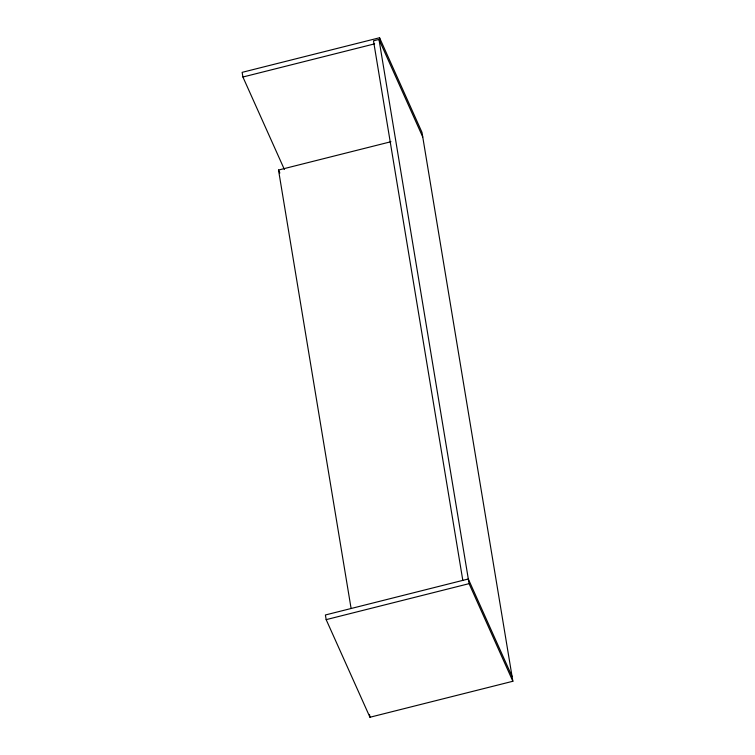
<?xml version="1.0" encoding="UTF-8"?>
<svg xmlns="http://www.w3.org/2000/svg" width="755" height="755" viewBox="0 0 755 755"><rect width="100%" height="100%" fill="white"/><g stroke="black" fill="none" stroke-linecap="round" stroke-linejoin="round"><path stroke-width="1.13" d="M512.088 676.603L468.308 578.991L325.396 614.976L326.169 619.638L369.95 717.25L512.862 681.265L421.988 132.38L379.557 37.75L242.138 72.348L242.912 77.01L284.39 169.488M422.762 137.042L378.982 39.43L373.489 40.808L462.815 580.369M242.912 77.01L374.65 43.847M351.075 608.341L278.51 170.035L390.948 141.723M326.169 619.638L469.082 583.653L512.862 681.265M278.51 170.035L279.85 173.027M379.557 37.75L380.322 42.412M378.982 39.43L469.082 583.653M369.488 714.447L369.95 717.25"/></g></svg>
